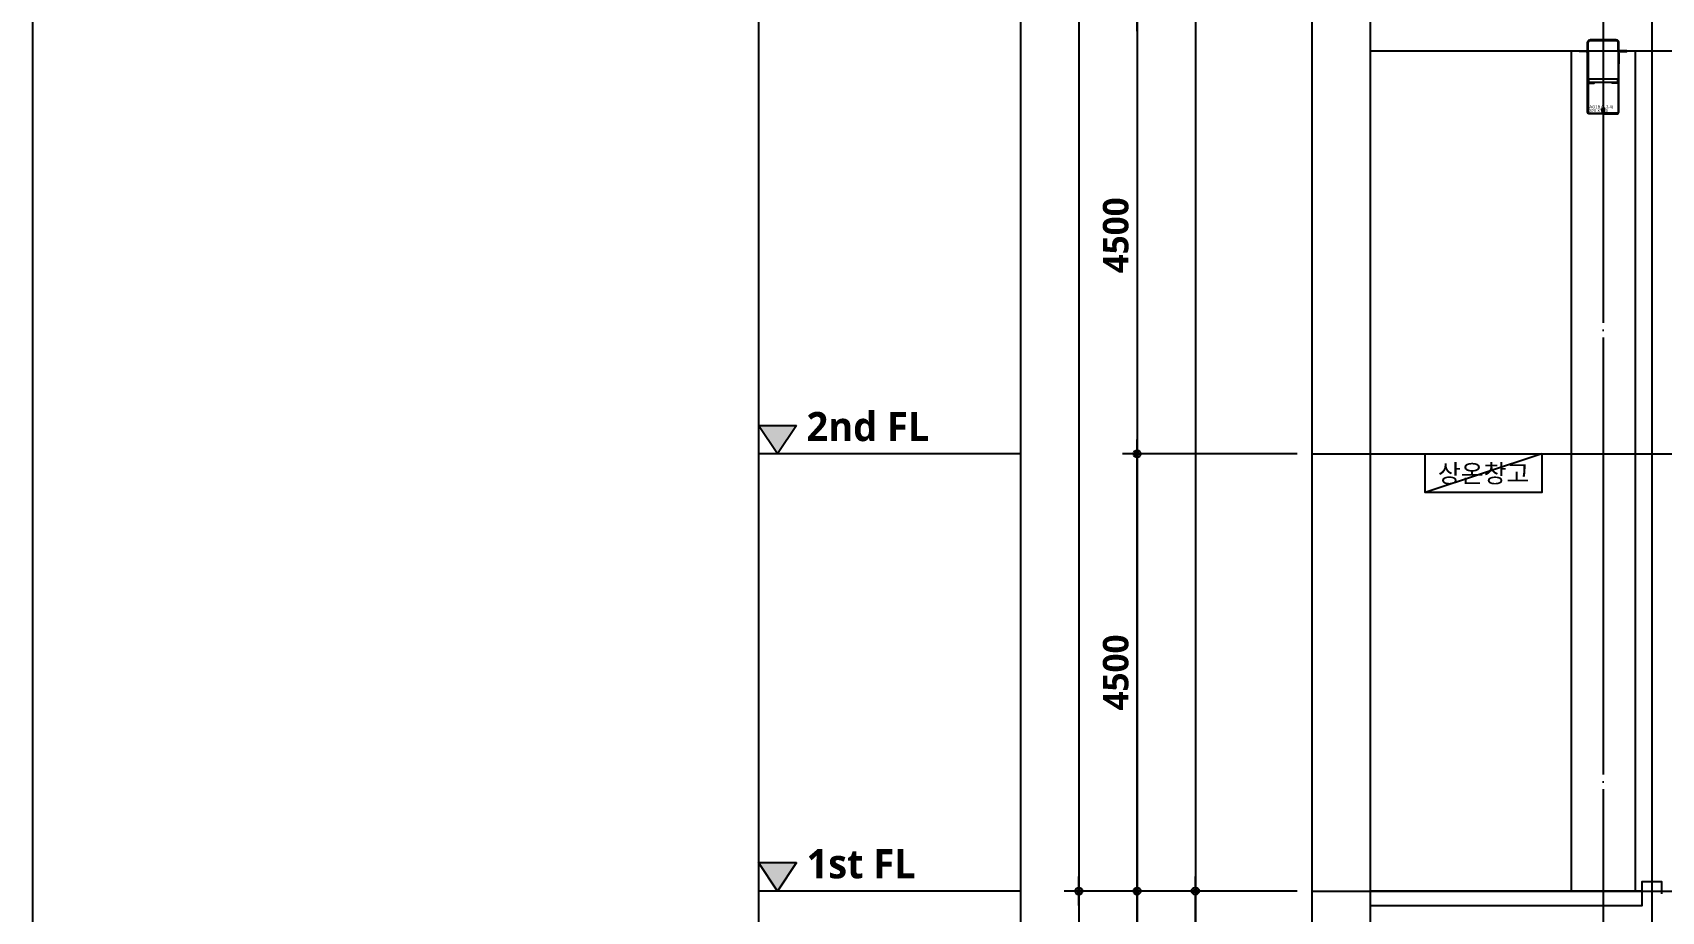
# Model space of a CAD drawing. Header units: millimetres. Extents: x 0 to 356400, y 0 to 68257.
# Drawn here: x 46050 to 62825, y 22490 to 31537 of the extents above; entities that cross this region are included whole.
import ezdxf
from ezdxf.enums import TextEntityAlignment as Align

# ---------------------------------------------------------------- set-up
doc = ezdxf.new("R2010")
doc.units = ezdxf.units.MM
doc.header["$LTSCALE"] = 75
doc.linetypes.add('CEN', pattern=[62, 60, -1, 0, -1])
doc.layers.get('Defpoints').update_dxf_attribs({"color": 161})
for name, color, linetype in [('##좌굴방지', 6, 'Continuous'), ('A-ANNO-GRA2', 4, 'Continuous'), ('A-ANNO-TEXT1', 7, 'Continuous'), ('A-CEN', 1, 'CEN'), ('A-FIN-TYP1', 6, 'Continuous'), ('A-FLOR-GW', 6, 'Continuous'), ('A-ST-AXIS-CEN', 252, 'CEN'), ('A-ST-AXIS-DIM', 7, 'Continuous'), ('A-ST-CONC', 2, 'Continuous'), ('ELE3', 4, 'Continuous')]:
    doc.layers.add(name, color=color, linetype=linetype)
for name, color, linetype, plot in [('Defpoint', 161, 'Continuous', False), ('G(그리드1)', 185, 'Continuous', False), ('G(그리드2)', 235, 'Continuous', False)]:
    doc.layers.add(name, color=color, linetype=linetype, plot=plot)
doc.styles.add('SH_대대리576', font='')
doc.styles.add('SH_진천_나눔', font='NanumGothicBold.ttf')
doc.styles.get("Standard").update_dxf_attribs({"font": 'arial.ttf'})
doc.styles.add('성본리_나눔BO', font='')
doc.styles.get('SH_대대리576').set_extended_font_data('NanumGothic', bold=True)
doc.styles.get('성본리_나눔BO').set_extended_font_data('NanumGothic', bold=True)
doc.dimstyles.new('SHP 75', dxfattribs={"dimscale": 75, "dimtxt": 3.5, "dimasz": 1, "dimexe": 2, "dimexo": 2, "dimgap": 1, "dimtad": 1, "dimdec": 0, "dimzin": 0, "dimdsep": 46, "dimtxsty": 'SH_대대리576', "dimblk": 'DIMDOT', "dimcen": 0.09, "dimclrd": 256, "dimclre": 256, "dimclrt": 3, "dimadec": 0, "dimazin": 1, "dimtfac": 1, "dimtdec": 0, "dimtix": 1, "dimtmove": 2, "dimatfit": 0, "dimldrblk": 'DIMDOT', "dimfxl": 1, "dimtfillclr": 3, "dimtolj": 1, "dimtzin": 0, "dimlwd": -1, "dimlwe": -1, "dimarcsym": 0})
pattern_1 = [(45, (-26621.6069, -1604.5902), (-0.25, 0.25), [])]

# ---------------------------------------------------------------- blocks, each defined once
blk = doc.blocks.new('DIMDOT')
at = {"color": 0}
blk.add_line((-2, 0), (2, 0), dxfattribs=at)
for radius in [0.5, 0.25]:
    blk.add_circle((0, 0), radius, dxfattribs=at)
blk = doc.blocks.new('*D1196')
at = {"layer": 'A-ST-AXIS-DIM'}
for p, q in [((59075, 27200), (57275, 27200)), ((57425, 22775), (57425, 27125)), ((59075, 22700), (57275, 22700))]:
    blk.add_line(p, q, dxfattribs=at)
at = {"layer": 'Defpoints', "color": 0}
for p in [(57425, 27200), (59225, 27200), (59225, 22700)]:
    blk.add_point(p, dxfattribs=at)
at = {"layer": 'A-ST-AXIS-DIM', "linetype": 'ByBlock', "xscale": 75, "yscale": 75, "zscale": 75}
for p, rotation in [((57425, 27200), 90), ((57425, 22700), 270)]:
    blk.add_blockref('DIMDOT', p, dxfattribs=dict(at, rotation=rotation))
at = {"layer": 'A-ST-AXIS-DIM', "color": 3, "insert": (57206, 24950), "char_height": 262.5, "attachment_point": 5, "rotation": 90, "style": 'SH_진천_나눔'}
blk.add_mtext('\\A1;4500', dxfattribs=at)
blk = doc.blocks.new('*D1198')
at = {"layer": 'A-ST-AXIS-DIM'}
for p, q in [((59075, 22700), (57275, 22700)), ((57425, 17975), (57425, 22625)), ((59075, 17900), (57275, 17900))]:
    blk.add_line(p, q, dxfattribs=at)
at = {"layer": 'Defpoints', "color": 0}
for p in [(57425, 22700), (59225, 22700), (59225, 17900)]:
    blk.add_point(p, dxfattribs=at)
at = {"layer": 'A-ST-AXIS-DIM', "linetype": 'ByBlock', "xscale": 75, "yscale": 75, "zscale": 75}
for p, rotation in [((57425, 22700), 90), ((57425, 17900), 270)]:
    blk.add_blockref('DIMDOT', p, dxfattribs=dict(at, rotation=rotation))
at = {"layer": 'A-ST-AXIS-DIM', "color": 3, "insert": (57205, 20300), "char_height": 262.5, "attachment_point": 5, "rotation": 90, "style": 'SH_진천_나눔'}
blk.add_mtext('\\A1;4800', dxfattribs=at)
blk = doc.blocks.new('*D1200')
at = {"layer": 'A-ST-AXIS-DIM'}
for p, q in [((59075, 53200), (56675, 53200)), ((56825, 53125), (56825, 22775)), ((59075, 22700), (56675, 22700))]:
    blk.add_line(p, q, dxfattribs=at)
at = {"layer": 'Defpoints', "color": 0}
for p in [(59225, 53200), (56825, 22700), (59225, 22700)]:
    blk.add_point(p, dxfattribs=at)
at = {"layer": 'A-ST-AXIS-DIM', "linetype": 'ByBlock', "xscale": 75, "yscale": 75, "zscale": 75}
for p, rotation in [((56825, 53200), 90), ((56825, 22700), 270)]:
    blk.add_blockref('DIMDOT', p, dxfattribs=dict(at, rotation=rotation))
at = {"layer": 'A-ST-AXIS-DIM', "color": 3, "insert": (56605, 37950), "char_height": 262.5, "attachment_point": 5, "rotation": 90, "style": 'SH_진천_나눔'}
blk.add_mtext('\\A1;30500', dxfattribs=at)
blk = doc.blocks.new('*D1201')
at = {"layer": 'A-ST-AXIS-DIM'}
for p, q in [((59075, 22700), (56675, 22700)), ((56825, 22625), (56825, 13775)), ((59075, 13700), (56675, 13700))]:
    blk.add_line(p, q, dxfattribs=at)
at = {"layer": 'Defpoints', "color": 0}
for p in [(59225, 22700), (56825, 13700), (59225, 13700)]:
    blk.add_point(p, dxfattribs=at)
at = {"layer": 'A-ST-AXIS-DIM', "linetype": 'ByBlock', "xscale": 75, "yscale": 75, "zscale": 75}
for p, rotation in [((56825, 22700), 90), ((56825, 13700), 270)]:
    blk.add_blockref('DIMDOT', p, dxfattribs=dict(at, rotation=rotation))
at = {"layer": 'A-ST-AXIS-DIM', "color": 3, "insert": (56605, 18200), "char_height": 262.5, "attachment_point": 5, "rotation": 90, "style": 'SH_진천_나눔'}
blk.add_mtext('\\A1;9000', dxfattribs=at)
blk = doc.blocks.new('*D1211')
at = {"layer": 'A-ST-AXIS-DIM'}
for p, q in [((59075, 31700), (57275, 31700)), ((57425, 31625), (57425, 27275)), ((59075, 27200), (57275, 27200))]:
    blk.add_line(p, q, dxfattribs=at)
at = {"layer": 'Defpoints', "color": 0}
for p in [(59225, 31700), (57425, 27200), (59225, 27200)]:
    blk.add_point(p, dxfattribs=at)
at = {"layer": 'A-ST-AXIS-DIM', "linetype": 'ByBlock', "xscale": 75, "yscale": 75, "zscale": 75}
for p, rotation in [((57425, 31700), 90), ((57425, 27200), 270)]:
    blk.add_blockref('DIMDOT', p, dxfattribs=dict(at, rotation=rotation))
at = {"layer": 'A-ST-AXIS-DIM', "color": 3, "insert": (57206, 29450), "char_height": 262.5, "attachment_point": 5, "rotation": 90, "style": 'SH_진천_나눔'}
blk.add_mtext('\\A1;4500', dxfattribs=at)
blk = doc.blocks.new('*D1955')
at = {"layer": 'A-ST-AXIS-DIM'}
for p, q in [((59075, 22700), (57875, 22700)), ((58025, 20375), (58025, 22625)), ((59075, 20300), (57875, 20300))]:
    blk.add_line(p, q, dxfattribs=at)
at = {"layer": 'Defpoints', "color": 0}
for p in [(58025, 22700), (59225, 22700), (59225, 20300)]:
    blk.add_point(p, dxfattribs=at)
at = {"layer": 'A-ST-AXIS-DIM', "linetype": 'ByBlock', "xscale": 75, "yscale": 75, "zscale": 75}
for p, rotation in [((58025, 22700), 90), ((58025, 20300), 270)]:
    blk.add_blockref('DIMDOT', p, dxfattribs=dict(at, rotation=rotation))
at = {"layer": 'A-ST-AXIS-DIM', "color": 3, "insert": (57806, 21500), "char_height": 262.5, "attachment_point": 5, "rotation": 90, "style": 'SH_진천_나눔'}
blk.add_mtext('\\A1;2400', dxfattribs=at)
blk = doc.blocks.new('Level - GL_Architecture-538196-단면도-1')
at = {"layer": 'A-ST-AXIS-DIM'}
blk.add_hatch(color=256, dxfattribs=at).paths.add_polyline_path([(-50691, 1188), (-49899, 0), (-49107, 1188)], flags=0)
for p, q in [((-50691, 1188), (-49107, 1188)), ((-49899, 0), (-50691, 1188)), ((-49107, 1188), (-49899, 0)), ((-39756, 0), (-50691, 0))]:
    blk.add_line(p, q, dxfattribs=at)
blk = doc.blocks.new('G$C802A568B')
h = blk.add_hatch()
h.set_pattern_fill('ANSI31', color=252, scale=0.1, angle=45, style=0)
h.set_pattern_definition(pattern_1)
h.paths.add_polyline_path([(84, 645), (84, 695), (90, 695), (90, 645)])
h = blk.add_hatch()
h.set_pattern_fill('ANSI31', color=252, scale=0.1, angle=45, style=0)
h.set_pattern_definition(pattern_1)
h.paths.add_polyline_path([(219, 760), (269, 760), (269, 754), (219, 754)])
h = blk.add_hatch()
h.set_pattern_fill('ANSI31', color=252, scale=0.1, angle=45, style=0)
h.set_pattern_definition(pattern_1)
h.paths.add_polyline_path([(404, 645), (404, 695), (398, 695), (398, 645)])
at = {"layer": '##좌굴방지'}
for points in [[(98, 322), (98, 362), (390, 362), (390, 322)], [(398, 322), (90, 322), (90, 316), (150, 316), (150, 322)], [(398, 322), (398, 316), (338, 316), (338, 322)]]:
    blk.add_lwpolyline(points, dxfattribs=at)
at = {"color": 2, "linetype": 'Continuous'}
for p, q in [((84, 645), (84, 739)), ((90, 645), (90, 739)), ((105, 760), (383, 760)), ((105, 754), (383, 754)), ((398, 645), (398, 739)), ((404, 645), (404, 739)), ((84, 645), (90, 645)), ((404, 645), (398, 645))]:
    blk.add_line(p, q, dxfattribs=at)
at = {"color": 3, "linetype": 'Continuous'}
for p, q in [((109, 760), (109, 766)), ((109, 766), (379, 766)), ((109, 760), (379, 760)), ((379, 760), (379, 766))]:
    blk.add_line(p, q, dxfattribs=at)
at = {"color": 7, "linetype": 'Continuous'}
for p, q in [((84, 625), (84, 515)), ((404, 625), (404, 515))]:
    blk.add_line(p, q, dxfattribs=at)
at = {"color": 2, "linetype": 'Continuous'}
for points in [[(226, 54), (231, 56), (243, 24, -0.520567), (226, 0), (102, 0, -0.414214), (84, 18), (84, 630, 0.413373), (70, 644), (0, 644), (0, 650), (70, 650, -0.413938), (90, 630), (90, 18, 0.414214), (102, 6), (226, 6, 0.520567), (237, 22)], [(262, 54), (257, 56), (245, 24, 0.520567), (262, 0), (386, 0, 0.414214), (404, 18), (404, 630, -0.413373), (418, 644), (488, 644), (488, 650), (418, 650, 0.413938), (398, 630), (398, 18, -0.414214), (386, 6), (262, 6, -0.520567), (251, 22)]]:
    blk.add_lwpolyline(points, format="xyb", close=True, dxfattribs=at)
for centre, radius, start, end in [((105, 739), 21, 90, 180), ((105, 739), 15, 90, 180), ((383, 739), 21, 0, 90), ((383, 739), 15, 0, 90)]:
    blk.add_arc(centre, radius, start, end, dxfattribs=at)
at = {"layer": 'Defpoint', "linetype": 'Continuous'}
for s, p in [('AG1B (1,3,4)', (102, 73)), ('320 X 850', (102, 33))]:
    blk.add_text(s, height=30, dxfattribs=at).set_placement(p, align=Align.MIDDLE_LEFT)

msp = doc.modelspace()

# ---------------------------------------------------------------- linework, layer by layer
at = {"layer": 'A-ANNO-GRA2'}
msp.add_lwpolyline([(60393.2, 27200), (61593.2, 27200), (61593.2, 26801.8), (60393.2, 26801.8)], close=True, dxfattribs=at)
at = {"layer": 'A-CEN'}
for p, q in [((62725, 32100), (62725, 9200)), ((59225, 27200), (77125, 27200)), ((59225, 22700), (77125, 22700))]:
    msp.add_line(p, q, dxfattribs=at)
at = {"layer": 'A-FIN-TYP1'}
msp.add_line((62625, 22700), (59825, 22700), dxfattribs=at)
at = {"layer": 'A-FLOR-GW'}
msp.add_line((62725, 31350), (62725, 22800), dxfattribs=at)
at = {"layer": 'A-ST-AXIS-CEN'}
msp.add_line((62225, 56300), (62225, 9200), dxfattribs=at)
at = {"layer": 'A-ST-CONC'}
for points in [[(59825, 31350), (65725, 31350), (65725, 22670)], [(59825, 22550), (62625, 22550), (62625, 22670)], [(62625, 22670), (62625, 22700), (62625, 22800), (62825, 22800), (62825, 22670)]]:
    msp.add_lwpolyline(points, dxfattribs=at)
at = {"layer": 'Defpoint'}
msp.add_lwpolyline([(46050, 61500), (46050, 8250), (87600, 8250), (87600, 61500)], close=True, dxfattribs=at)
at = {"layer": 'ELE3'}
for p, q in [((61896, 31350), (61896, 22700)), ((62554, 31350), (62554, 22700))]:
    msp.add_line(p, q, dxfattribs=at)
at = {"layer": 'G(그리드1)'}
for points in [[(80125, 59300), (53525, 59300), (53525, 6800), (80125, 6800)], [(80125, 59300), (56225, 59300), (56225, 6800), (80125, 6800)], [(79525, 58700), (56825, 58700), (56825, 7400), (79525, 7400)], [(78925, 58100), (57425, 58100), (57425, 8000), (78925, 8000)], [(78325, 57500), (58025, 57500), (58025, 8600), (78325, 8600)], [(77125, 56300), (59225, 56300), (59225, 9200), (77125, 9200)]]:
    msp.add_lwpolyline(points, close=True, dxfattribs=at)
at = {"layer": 'G(그리드2)'}
msp.add_line((61593.2, 27200), (60393.2, 26801.8), dxfattribs=at)
msp.add_lwpolyline([(76525, 55700), (59825, 55700), (59825, 9800), (76525, 9800)], close=True, dxfattribs=at)

# ---------------------------------------------------------------- block references
msp.add_blockref('G$C802A568B', (61981, 30700))
at = {"layer": 'A-ST-AXIS-DIM', "xscale": 0.2469135802469135, "yscale": 0.2469135802469135, "zscale": 0.2469135802469135}
for p in [(66041.2, 27200), (66041.2, 27200), (66041.2, 22700), (66041.2, 22700)]:
    msp.add_blockref('Level - GL_Architecture-538196-단면도-1', p, dxfattribs=at)

# ---------------------------------------------------------------- texts
at = {"layer": 'A-ANNO-TEXT1', "style": 'SH_대대리576'}
for s, p in [('2nd FL', (54020.6, 27331.5)), ('1st FL', (54020.6, 22831.5))]:
    msp.add_text(s, height=300, dxfattribs=at).set_placement(p)
at = {"layer": 'A-ANNO-TEXT1', "style": '성본리_나눔BO'}
msp.add_text('상온창고', height=187.5, dxfattribs=at).set_placement((60993.2, 27000.9), align=Align.MIDDLE)

# ---------------------------------------------------------------- dimensions: what is measured, and where the dimension line sits
at = {"layer": 'A-ST-AXIS-DIM'}
for base, p1, p2, angle, picture, middle in [((56825, 22700), (59225, 53200), (59225, 22700), 90, '*D1200', (56605.1, 37950)), ((57425, 27200), (59225, 31700), (59225, 27200), 90, '*D1211', (57205.7, 29450)), ((57425, 27200), (59225, 22700), (59225, 27200), 270, '*D1196', (57205.7, 24950)), ((56825, 13700), (59225, 22700), (59225, 13700), 90, '*D1201', (56605.1, 18200)), ((57425, 22700), (59225, 17900), (59225, 22700), 270, '*D1198', (57205.1, 20300)), ((58025, 22700), (59225, 20300), (59225, 22700), 270, '*D1955', (57805.7, 21500))]:
    dim = msp.add_linear_dim(base=base, p1=p1, p2=p2, angle=angle, dimstyle='SHP 75', override={"dimtxsty": 'SH_진천_나눔', "dimldrblk": 'DIMDOT'}, dxfattribs=at)
    dim.commit()
    dim.dimension.update_dxf_attribs({"geometry": picture, "text_midpoint": middle})

doc.saveas('drawing.dxf')
